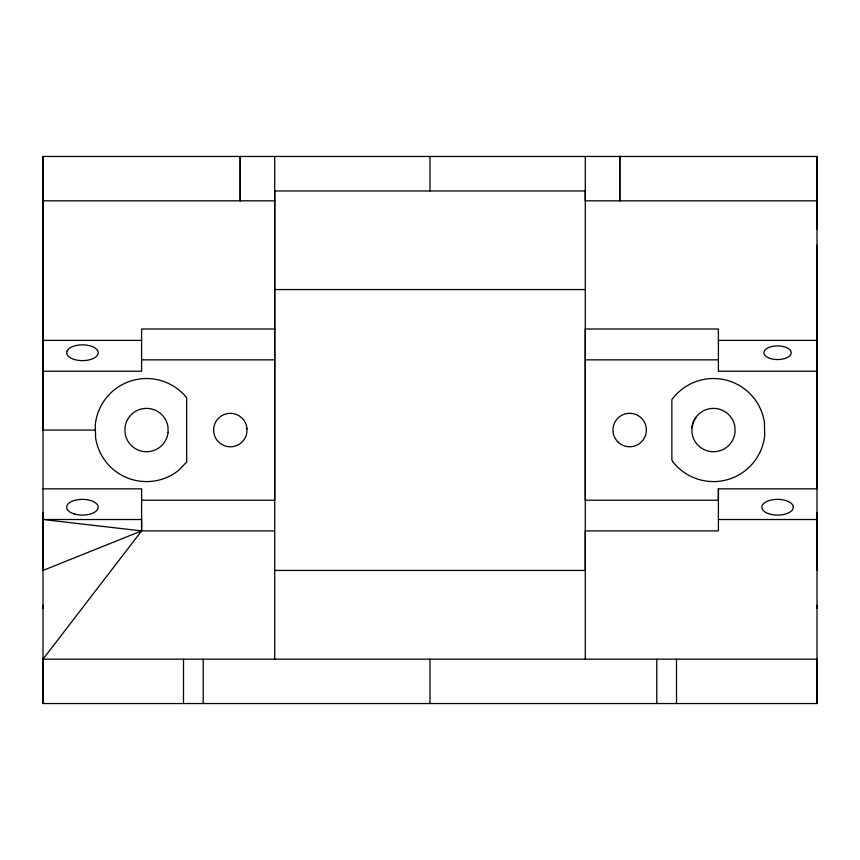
<?xml version="1.0" encoding="UTF-8"?>
<svg xmlns="http://www.w3.org/2000/svg" width="860" height="860" viewBox="0 0 860 860"><rect width="100%" height="100%" fill="white"/><g stroke="black" fill="none" stroke-linecap="round" stroke-linejoin="round"><path stroke-width="1.29" d="M817 245.186L817 703.544L43 703.544L43 309.288M43 307.826L43 156.455L817 156.455L817 488.835L718.401 488.835L718.401 530.899L585.294 530.899L585.294 570.438L274.705 570.438M274.705 659.179L274.705 190.963L585.294 190.963L585.294 659.179M817 229.093L817 156.455M691.902 427.742A21.694 21.694 0 0 1 734.902 426.721L735.042 432.387A21.694 21.694 0 0 1 692.042 433.397L691.902 427.742L693.246 422.238L695.955 417.261M43 200.821L274.705 200.821M817 200.821L585.294 200.821L585.294 156.455M274.705 289.562L585.294 289.562M274.705 329.004L141.599 329.004L141.599 371.23L43 371.23M43 340.388L141.599 340.388M718.401 340.388L817 340.388M141.599 359.846L274.705 359.846M585.294 359.846L718.401 359.846M817 371.23L718.401 371.23L718.401 329.004L585.294 329.004L585.294 500.219L718.401 500.219L718.401 488.835M95.428 430.065L43 430.065L43 156.455M43 488.835L141.599 488.835L141.599 530.899L43 659.179L817 659.179M141.599 500.219L274.705 500.219L274.705 156.455M718.401 519.526L817 519.515M274.705 530.899L141.599 530.899L43 519.515L141.599 519.526L141.599 530.899L43 570.438L43 512.872M817 512.883L817 570.438M817 605.343L817 608.192M817 659.179L817 703.544M676.497 659.179L676.497 703.544M656.782 659.179L656.782 703.544M430 156.455L430 190.963M430 659.179L430 703.544M203.218 659.179L203.218 703.544M183.502 659.179L183.502 703.544M43 605.343L43 608.192M43 659.179L43 703.544M240.198 156.455L240.198 200.821L240.198 156.455M619.802 156.455L619.802 200.821L619.802 156.455M793.232 506.303L793.178 508.357A15.781 7.869 0 0 1 768.915 513.807A15.781 7.869 0 0 1 769.259 500.541A15.781 7.869 0 0 1 793.232 506.303M247.013 428.817L246.777 433.171A16.727 16.727 0 0 1 220.569 443.642A16.727 16.727 0 0 1 222.159 415.477A16.727 16.727 0 0 1 247.013 428.817M66.876 351.439L66.736 353.503A15.781 7.89 0 0 0 90.45 359.534A15.781 7.89 0 0 0 91.364 346.236A15.781 7.89 0 0 0 66.876 351.439M186.663 462.003L178.848 470.194A51.525 51.525 0 0 1 95.61 437.987L95.299 424.539A51.525 51.525 0 0 1 186.663 397.739L186.663 462.003M673.337 462.379L671.864 459.96L671.864 399.663A51.525 51.525 0 0 1 764.389 422.142L764.701 435.579A51.525 51.525 0 0 1 673.337 462.379M168.098 432.387L167.958 426.721A21.694 21.694 0 0 0 124.958 427.742L125.098 433.397A21.694 21.694 0 0 0 168.098 432.387M617.835 441.857A16.727 16.727 0 0 0 645.817 434.364A16.727 16.727 0 0 0 625.327 413.875A16.727 16.727 0 0 0 617.835 441.857M767.905 357.566A13.663 6.826 0 0 0 790.759 354.513A13.663 6.826 0 0 0 774.021 346.139A13.663 6.826 0 0 0 767.905 357.566M74.551 514.043A15.781 7.869 0 0 0 98.212 507.228A15.781 7.869 0 0 0 74.551 500.412A15.781 7.869 0 0 0 74.551 514.043"/></g></svg>
